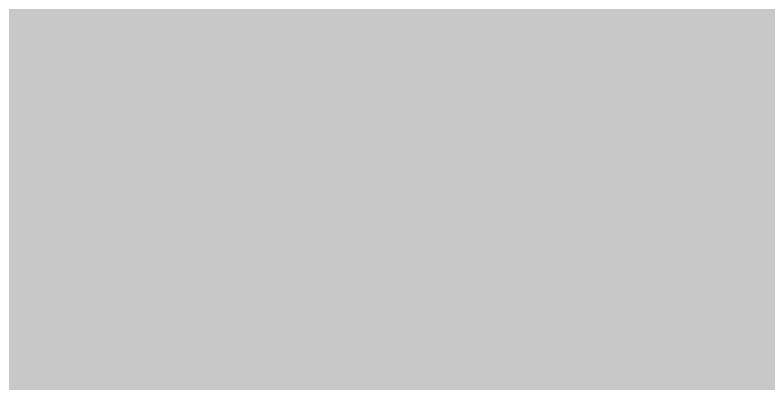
# Model space of a CAD drawing. Header units: metres. Extents: x -490 to 202, y -217 to 332.
# Drawn here: x 85.969 to 89.966, y -16.973 to -15.014 of the extents above; entities that cross this region are included whole.
import ezdxf

# ---------------------------------------------------------------- set-up
doc = ezdxf.new("R2010")
doc.units = ezdxf.units.M
doc.layers.add('A-DETL-GENF', color=7, linetype='Continuous', lineweight=9)

msp = doc.modelspace()

# ---------------------------------------------------------------- hatches: boundary and pattern name
at = {"layer": 'A-DETL-GENF', "true_color": 0xd2c9aa}
msp.add_hatch(color=9, dxfattribs=at).paths.add_polyline_path([(-344.8356, -34.6589), (-342.1635, -33.6688), (-340.3945, -33.0499), (-337.6735, -32.2879), (-318.3105, -29.5029), (-298.5345, -26.0369), (-277.9475, -22.8549), (-255.3225, -18.8059), (-236.5504, -15.8278), (-218.6645, -12.8389), (-199.6635, -9.9339), (-182.3395, -6.8679), (-166.6591, -4.3672), (-150.1465, -1.7749), (-130.5825, -0.4439), (-119.6775, 1.2241), (-104.8322, 1.7444), (-96.0495, 2.4351), (-87.2875, 3.2541), (-75.4175, 3.3071), (-64.9035, 4.8241), (-46.5285, 3.6381), (-27.2825, 0.8531), (-7.5995, -3.1119), (11.0145, -8.3699), (32.2623, -13.8644), (43.3485, -16.6979), (64.1245, -17.3449), (80.9985, -17.0249), (98.5515, -17.3349), (118.3615, -17.3859), (116.5605, -12.2759), (98.2815, -12.8529), (81.1545, -13.1389), (63.7605, -12.9869), (43.8855, -11.3389), (30.4067, -7.2161), (12.8145, -3.2039), (-6.6455, 2.0741), (-26.8765, 5.1858), (-46.3235, 8.3191), (-65.2405, 9.8961), (-76.1235, 8.8381), (-87.97, 8.7246), (-96.8025, 8.2071), (-105.2445, 8.1431), (-120.3995, 6.5581), (-131.6255, 4.7371), (-150.7705, 2.6761), (-168.3775, -0.1439), (-182.9415, -2.3179), (-200.6785, -4.9299), (-207.2375, -6.5779), (-219.2815, -8.0779), (-238.3025, -10.7549), (-255.9905, -14.0139), (-279.5605, -17.4334), (-299.7015, -20.5459), (-319.5905, -23.2589), (-339.0205, -25.3359), (-345.5685, -24.3549), (-350.8059, -25.1682), (-346.8452, -31.4644)])

doc.saveas('drawing.dxf')
